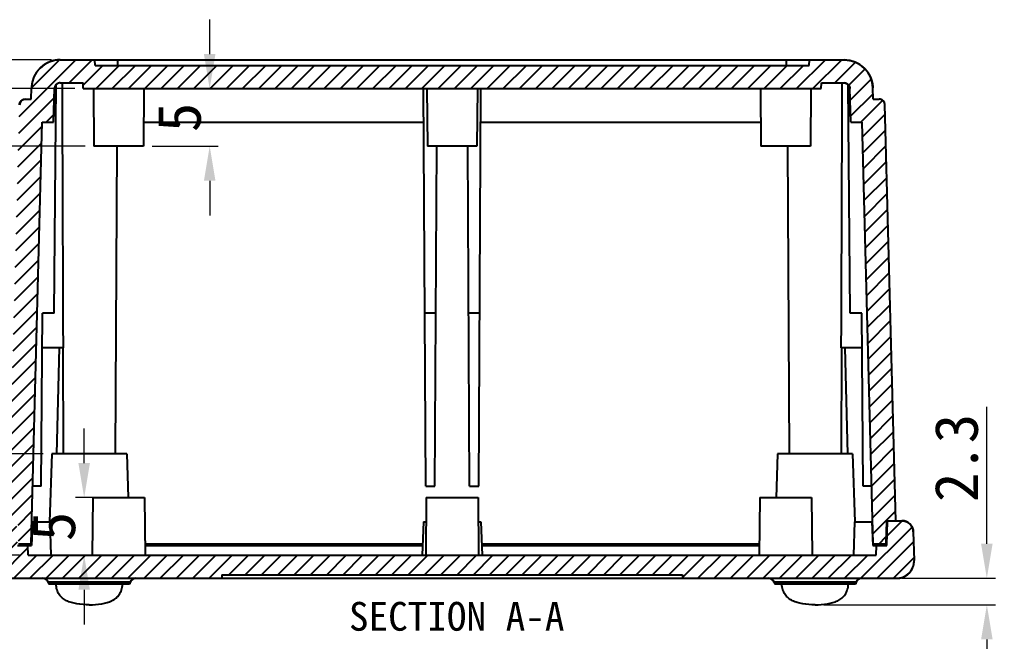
# Model space of a CAD drawing. Header units: millimetres. Extents: x 1760 to 2124, y -231 to 22.
# Drawn here: x 1821 to 1905.7, y -126.8 to -72.8 of the extents above; entities that cross this region are included whole.
import ezdxf
from ezdxf.enums import TextEntityAlignment as Align

# ---------------------------------------------------------------- set-up
doc = ezdxf.new("R2010")
doc.units = ezdxf.units.MM
doc.layers.add('02___PRT_ALL_AXES', color=7, linetype='Continuous')
doc.layers.add('dim', color=3, linetype='Continuous', lineweight=9)
doc.layers.add('hatch', color=56, linetype='Continuous', lineweight=9)
doc.styles.add('宋体', font='SimSun.ttf')
doc.styles.add('样式 1', font='SIMKAI.TTF')
doc.dimstyles.new('YanXiu', dxfattribs={"dimscale": 1.5, "dimtxt": 2.5, "dimasz": 2.2, "dimexe": 0.65, "dimexo": 0.65, "dimgap": 0.5, "dimtad": 1, "dimdsep": 46, "dimtxsty": '宋体', "dimcen": 0, "dimclrd": 3, "dimclre": 3, "dimclrt": 3, "dimazin": 2, "dimtfac": 1, "dimtofl": 0, "dimtmove": 0, "dimatfit": 3, "dimfxl": 1, "dimlwd": 5, "dimlwe": 5, "dimarcsym": 0})
pattern_1 = [(45, (1742.5222, -268.562), (-0.7071068, 0.7071068), [])]

# ---------------------------------------------------------------- blocks, each defined once
blk = doc.blocks.new('*D14')
at = {"layer": 'Defpoints', "color": 0}
for p in [(1826.496, -78.835), (1810.656, -119.335), (1821.713, -119.335)]:
    blk.add_point(p, dxfattribs=at)
at = {"layer": 'dim', "color": 3, "lineweight": 5}
for p, q in [((1825.747, -78.835), (1809.907, -78.835)), ((1810.656, -81.835), (1810.656, -116.335)), ((1820.964, -119.335), (1809.907, -119.335))]:
    blk.add_line(p, q, dxfattribs=at)
at = {"layer": 'dim', "color": 3}
for points in [[(1810.156, -81.835), (1811.156, -81.835), (1810.656, -78.835)], [(1810.156, -116.335), (1811.156, -116.335), (1810.656, -119.335)]]:
    blk.add_solid(points, dxfattribs=at)
at = {"layer": 'dim', "color": 3, "insert": (1808.032, -96.983), "char_height": 3.75, "attachment_point": 5, "rotation": 90, "style": '宋体'}
blk.add_mtext('40.5', dxfattribs=at)
blk = doc.blocks.new('*D35')
at = {"layer": 'Defpoints', "color": 0}
for p in [(1827.413, -83.835), (1816.479, -110.535), (1823.763, -110.535)]:
    blk.add_point(p, dxfattribs=at)
at = {"layer": 'dim', "color": 3, "lineweight": 5}
for p, q in [((1826.663, -83.835), (1815.729, -83.835)), ((1816.479, -86.835), (1816.479, -107.535)), ((1823.013, -110.535), (1815.729, -110.535))]:
    blk.add_line(p, q, dxfattribs=at)
at = {"layer": 'dim', "color": 3}
for points in [[(1815.979, -86.835), (1816.979, -86.835), (1816.479, -83.835)], [(1815.979, -107.535), (1816.979, -107.535), (1816.479, -110.535)]]:
    blk.add_solid(points, dxfattribs=at)
at = {"layer": 'dim', "color": 3, "insert": (1813.854, -97.185), "char_height": 3.75, "attachment_point": 5, "rotation": 90, "style": '宋体'}
blk.add_mtext('26.7', dxfattribs=at)
blk = doc.blocks.new('*D36')
at = {"layer": 'Defpoints', "color": 0}
for p in [(1831.813, -114.335), (1821.713, -119.335), (1826.57, -119.335)]:
    blk.add_point(p, dxfattribs=at)
at = {"layer": 'dim', "color": 3, "lineweight": 5}
for p, q in [((1826.57, -111.335), (1826.57, -108.335)), ((1831.063, -114.335), (1825.82, -114.335)), ((1822.463, -119.335), (1827.319, -119.335)), ((1826.57, -122.335), (1826.57, -125.335))]:
    blk.add_line(p, q, dxfattribs=at)
at = {"layer": 'dim', "color": 3}
for points in [[(1826.07, -111.335), (1827.07, -111.335), (1826.57, -114.335)], [(1826.07, -122.335), (1827.07, -122.335), (1826.57, -119.335)]]:
    blk.add_solid(points, dxfattribs=at)
at = {"layer": 'dim', "color": 3, "insert": (1823.945, -116.835), "char_height": 3.75, "attachment_point": 5, "rotation": 90, "style": '宋体'}
blk.add_mtext('5', dxfattribs=at)
blk = doc.blocks.new('*D37')
at = {"layer": 'Defpoints', "color": 0}
for p in [(1831.713, -78.835), (1837.465, -78.835), (1831.713, -83.835)]:
    blk.add_point(p, dxfattribs=at)
at = {"layer": 'dim', "color": 3, "lineweight": 5}
for p, q in [((1837.465, -75.835), (1837.465, -72.835)), ((1832.463, -78.835), (1838.215, -78.835)), ((1832.463, -83.835), (1838.215, -83.835)), ((1837.465, -86.835), (1837.465, -89.835))]:
    blk.add_line(p, q, dxfattribs=at)
at = {"layer": 'dim', "color": 3}
for points in [[(1836.965, -75.835), (1837.965, -75.835), (1837.465, -78.835)], [(1836.965, -86.835), (1837.965, -86.835), (1837.465, -83.835)]]:
    blk.add_solid(points, dxfattribs=at)
at = {"layer": 'dim', "color": 3, "insert": (1834.841, -81.335), "char_height": 3.75, "attachment_point": 5, "rotation": 90, "style": '宋体'}
blk.add_mtext('5', dxfattribs=at)
blk = doc.blocks.new('*D40')
at = {"layer": 'Defpoints', "color": 0}
for p in [(1803.858, -76.335), (1824.496, -76.335), (1820.452, -121.335)]:
    blk.add_point(p, dxfattribs=at)
at = {"layer": 'dim', "color": 3, "lineweight": 5}
for p, q in [((1823.747, -76.335), (1803.108, -76.335)), ((1803.858, -118.335), (1803.858, -79.335)), ((1819.703, -121.335), (1803.108, -121.335))]:
    blk.add_line(p, q, dxfattribs=at)
at = {"layer": 'dim', "color": 3}
for points in [[(1803.358, -79.335), (1804.358, -79.335), (1803.858, -76.335)], [(1803.358, -118.335), (1804.358, -118.335), (1803.858, -121.335)]]:
    blk.add_solid(points, dxfattribs=at)
at = {"layer": 'dim', "color": 3, "insert": (1801.233, -98.835), "char_height": 3.75, "attachment_point": 5, "rotation": 90, "style": '宋体'}
blk.add_mtext('45', dxfattribs=at)
blk = doc.blocks.new('*D41')
at = {"layer": 'Defpoints', "color": 0}
for p in [(1896.82, -121.335), (1904.922, -121.335), (1890.013, -123.635)]:
    blk.add_point(p, dxfattribs=at)
at = {"layer": 'dim', "color": 3, "lineweight": 5}
for p, q in [((1904.922, -118.335), (1904.922, -106.44)), ((1897.57, -121.335), (1905.672, -121.335)), ((1890.763, -123.635), (1905.672, -123.635)), ((1904.922, -126.635), (1904.922, -129.635))]:
    blk.add_line(p, q, dxfattribs=at)
at = {"layer": 'dim', "color": 3}
for points in [[(1904.422, -118.335), (1905.422, -118.335), (1904.922, -121.335)], [(1904.422, -126.635), (1905.422, -126.635), (1904.922, -123.635)]]:
    blk.add_solid(points, dxfattribs=at)
at = {"layer": 'dim', "color": 3, "insert": (1902.298, -110.888), "char_height": 3.75, "attachment_point": 5, "rotation": 90, "style": '宋体'}
blk.add_mtext('2.3', dxfattribs=at)

msp = doc.modelspace()

# ---------------------------------------------------------------- hatches: boundary and pattern name
at = {"linetype": 'Continuous'}
h = msp.add_hatch(dxfattribs=at)
h.set_pattern_fill('DEFAULT__1', color=2, angle=45, style=0, pattern_type=0)
h.set_pattern_definition(pattern_1)
edge = h.paths.add_edge_path()
edge.add_line((1820.013, -116.335), (1820.814, -116.335))
edge.add_line((1820.013, -116.335), (1820.958, -80.231))
edge.add_spline(control_points=[(1820.958, -80.231), (1820.966, -79.944), (1821.171, -79.744), (1821.458, -79.744)], knot_values=[0, 0, 0, 0, 1, 1, 1, 1], weights=[1, 0.810868, 0.810868, 1], degree=3, periodic=0)
edge.add_line((1821.458, -79.744), (1821.971, -79.744))
edge.add_line((1821.971, -79.744), (1821.997, -78.77))
edge.add_spline(control_points=[(1824.496, -76.335), (1823.062, -76.335), (1822.035, -77.336), (1821.997, -78.77)], knot_values=[0, 0, 0, 0, 1, 1, 1, 1], weights=[1, 0.810868, 0.810868, 1], degree=3, periodic=0)
edge.add_line((1824.496, -76.335), (1827.496, -76.335))
edge.add_line((1827.522, -76.835), (1827.496, -76.335))
edge.add_line((1827.522, -76.835), (1889.504, -76.835))
edge.add_line((1889.504, -76.835), (1889.53, -76.335))
edge.add_line((1889.53, -76.335), (1892.53, -76.335))
edge.add_spline(control_points=[(1892.53, -76.335), (1893.964, -76.335), (1894.991, -77.336), (1895.029, -78.77)], knot_values=[0, 0, 0, 0, 1, 1, 1, 1], weights=[1, 0.810868, 0.810868, 1], degree=3, periodic=0)
edge.add_line((1895.054, -79.744), (1895.029, -78.77))
edge.add_line((1895.054, -79.744), (1895.568, -79.744))
edge.add_spline(control_points=[(1896.068, -80.231), (1896.06, -79.944), (1895.855, -79.744), (1895.568, -79.744)], knot_values=[0, 0, 0, 0, 1, 1, 1, 1], weights=[1, 0.810868, 0.810868, 1], degree=3, periodic=0)
edge.add_line((1897.013, -116.335), (1896.068, -80.231))
edge.add_line((1896.212, -116.335), (1897.013, -116.335))
edge.add_line((1896.212, -116.335), (1896.142, -118.335))
edge.add_line((1895.065, -118.335), (1896.142, -118.335))
edge.add_line((1895.065, -118.335), (1894.106, -81.744))
edge.add_line((1893.106, -81.744), (1894.106, -81.744))
edge.add_line((1893.106, -81.744), (1893.03, -78.822))
edge.add_spline(control_points=[(1892.53, -78.335), (1892.817, -78.335), (1893.022, -78.535), (1893.03, -78.822)], knot_values=[0, 0, 0, 0, 1, 1, 1, 1], weights=[1, 0.810868, 0.810868, 1], degree=3, periodic=0)
edge.add_line((1890.556, -78.335), (1892.53, -78.335))
edge.add_line((1890.53, -78.835), (1890.556, -78.335))
edge.add_line((1826.496, -78.835), (1890.53, -78.835))
edge.add_line((1826.496, -78.835), (1826.47, -78.335))
edge.add_line((1824.496, -78.335), (1826.47, -78.335))
edge.add_spline(control_points=[(1824.496, -78.335), (1824.209, -78.335), (1824.004, -78.535), (1823.996, -78.822)], knot_values=[0, 0, 0, 0, 1, 1, 1, 1], weights=[1, 0.810868, 0.810868, 1], degree=3, periodic=0)
edge.add_line((1823.92, -81.744), (1823.996, -78.822))
edge.add_line((1822.919, -81.744), (1823.92, -81.744))
edge.add_line((1821.961, -118.335), (1822.919, -81.744))
edge.add_line((1820.883, -118.335), (1821.961, -118.335))
edge.add_line((1820.814, -116.335), (1820.883, -118.335))
h = msp.add_hatch(dxfattribs=at)
h.set_pattern_fill('DEFAULT__2', color=2, angle=45, style=0, pattern_type=0)
h.set_pattern_definition(pattern_1)
edge = h.paths.add_edge_path()
edge.add_line((1819.487, -116.335), (1820.713, -116.335))
edge.add_line((1820.789, -118.485), (1820.713, -116.335))
edge.add_line((1820.789, -118.485), (1821.669, -118.485))
edge.add_line((1821.713, -119.335), (1821.669, -118.485))
edge.add_line((1821.713, -119.335), (1895.312, -119.335))
edge.add_line((1895.312, -119.335), (1895.357, -118.485))
edge.add_line((1895.357, -118.485), (1896.237, -118.485))
edge.add_line((1896.237, -118.485), (1896.312, -116.335))
edge.add_line((1896.312, -116.335), (1897.539, -116.335))
edge.add_spline(control_points=[(1897.539, -116.335), (1898.113, -116.335), (1898.523, -116.736), (1898.538, -117.309)], knot_values=[0, 0, 0, 0, 1, 1, 1, 1], weights=[1, 0.810868, 0.810868, 1], degree=3, periodic=0)
edge.add_line((1898.538, -117.309), (1898.604, -119.796))
edge.add_spline(control_points=[(1897.104, -121.335), (1898.001, -121.335), (1898.627, -120.693), (1898.604, -119.796)], knot_values=[0, 0, 0, 0, 1, 1, 1, 1], weights=[1, 0.798527, 0.798527, 1], degree=3, periodic=0)
edge.add_line((1878.513, -121.335), (1897.104, -121.335))
edge.add_line((1878.497, -121.035), (1878.513, -121.335))
edge.add_line((1838.529, -121.035), (1878.497, -121.035))
edge.add_line((1838.529, -121.035), (1838.513, -121.335))
edge.add_line((1819.922, -121.335), (1838.513, -121.335))
edge.add_spline(control_points=[(1819.922, -121.335), (1819.025, -121.335), (1818.399, -120.693), (1818.422, -119.796)], knot_values=[0, 0, 0, 0, 1, 1, 1, 1], weights=[1, 0.798527, 0.798527, 1], degree=3, periodic=0)
edge.add_line((1818.487, -117.309), (1818.422, -119.796))
edge.add_spline(control_points=[(1819.487, -116.335), (1818.913, -116.335), (1818.502, -116.736), (1818.487, -117.309)], knot_values=[0, 0, 0, 0, 1, 1, 1, 1], weights=[1, 0.810868, 0.810868, 1], degree=3, periodic=0)

# ---------------------------------------------------------------- linework, layer by layer
at = {"color": 7, "linetype": 'Continuous'}
for p, q in [((1824.496, -76.335), (1892.53, -76.335)), ((1824.496, -76.335), (1827.496, -76.335)), ((1827.522, -76.835), (1827.496, -76.335)), ((1827.522, -76.835), (1827.496, -76.335)), ((1827.522, -76.835), (1889.504, -76.835)), ((1827.522, -76.835), (1889.504, -76.835)), ((1829.496, -76.835), (1829.496, -76.335)), ((1887.53, -76.835), (1887.53, -76.335)), ((1889.504, -76.835), (1889.53, -76.335)), ((1889.504, -76.835), (1889.53, -76.335)), ((1889.53, -76.335), (1892.53, -76.335)), ((1821.971, -79.744), (1821.997, -78.77)), ((1821.971, -79.744), (1821.997, -78.77)), ((1823.961, -98.335), (1824.134, -78.49)), ((1824.496, -78.335), (1826.47, -78.335)), ((1824.496, -78.335), (1826.47, -78.335)), ((1826.496, -78.835), (1826.47, -78.335)), ((1826.496, -78.835), (1826.47, -78.335)), ((1890.53, -78.835), (1890.556, -78.335)), ((1890.53, -78.835), (1890.556, -78.335)), ((1890.556, -78.335), (1892.53, -78.335)), ((1890.556, -78.335), (1892.53, -78.335)), ((1893.065, -98.335), (1892.891, -78.49)), ((1895.054, -79.744), (1895.029, -78.77)), ((1895.054, -79.744), (1895.029, -78.77)), ((1823.92, -81.744), (1823.996, -78.822)), ((1823.92, -81.744), (1823.996, -78.822)), ((1826.496, -78.835), (1890.53, -78.835)), ((1826.496, -78.835), (1890.53, -78.835)), ((1827.369, -78.835), (1827.413, -83.835)), ((1831.757, -78.835), (1831.713, -83.835)), ((1856.213, -113.335), (1856.032, -78.835)), ((1856.319, -78.835), (1856.363, -83.835)), ((1860.707, -78.835), (1860.663, -83.835)), ((1860.813, -113.335), (1860.994, -78.835)), ((1885.269, -78.835), (1885.313, -83.835)), ((1889.657, -78.835), (1889.613, -83.835)), ((1893.106, -81.744), (1893.03, -78.822)), ((1893.106, -81.744), (1893.03, -78.822)), ((1821.458, -79.744), (1821.971, -79.744)), ((1821.458, -79.744), (1821.971, -79.744)), ((1895.054, -79.744), (1895.568, -79.744)), ((1895.054, -79.744), (1895.568, -79.744)), ((1897.013, -116.335), (1896.068, -80.231)), ((1897.013, -116.335), (1896.068, -80.231)), ((1821.961, -118.335), (1822.919, -81.744)), ((1821.961, -118.335), (1822.919, -81.744)), ((1822.919, -81.744), (1823.92, -81.744)), ((1822.919, -81.744), (1823.92, -81.744)), ((1831.731, -81.744), (1856.048, -81.744)), ((1860.978, -81.744), (1885.295, -81.744)), ((1893.106, -81.744), (1894.106, -81.744)), ((1893.106, -81.744), (1894.106, -81.744)), ((1895.065, -118.335), (1894.106, -81.744)), ((1895.065, -118.335), (1894.106, -81.744)), ((1831.713, -83.835), (1827.413, -83.835)), ((1829.407, -83.835), (1829.267, -110.535)), ((1860.663, -83.835), (1856.363, -83.835)), ((1857.013, -113.335), (1857.167, -83.835)), ((1860.013, -113.335), (1859.859, -83.835)), ((1889.613, -83.835), (1885.313, -83.835)), ((1887.619, -83.835), (1887.759, -110.535)), ((1822.83, -113.335), (1822.961, -98.335)), ((1823.961, -98.335), (1822.961, -98.335)), ((1857.092, -98.335), (1856.134, -98.335)), ((1860.892, -98.335), (1859.934, -98.335)), ((1894.065, -98.335), (1893.065, -98.335)), ((1894.196, -113.335), (1894.065, -98.335)), ((1824.737, -101.335), (1822.935, -101.335)), ((1824.406, -101.335), (1824.165, -110.535)), ((1824.711, -101.335), (1824.759, -110.535)), ((1892.315, -101.335), (1892.267, -110.535)), ((1894.091, -101.335), (1892.289, -101.335)), ((1892.861, -110.535), (1892.62, -101.335)), ((1823.763, -110.535), (1823.557, -116.434)), ((1830.263, -110.535), (1823.763, -110.535)), ((1830.263, -110.535), (1830.396, -114.335)), ((1886.763, -110.535), (1886.63, -114.339)), ((1893.263, -110.535), (1886.763, -110.535)), ((1893.263, -110.535), (1893.469, -116.434)), ((1822.83, -113.335), (1822.092, -113.335)), ((1856.213, -113.335), (1857.013, -113.335)), ((1860.013, -113.335), (1860.813, -113.335)), ((1894.934, -113.335), (1894.196, -113.335)), ((1827.313, -114.335), (1827.269, -119.335)), ((1827.313, -114.335), (1831.813, -114.335)), ((1831.813, -114.335), (1831.857, -119.335)), ((1856.263, -114.335), (1856.219, -119.335)), ((1856.263, -114.335), (1860.763, -114.335)), ((1860.763, -114.335), (1860.807, -119.335)), ((1885.213, -114.335), (1885.169, -119.335)), ((1885.213, -114.335), (1889.713, -114.335)), ((1889.713, -114.335), (1889.757, -119.335)), ((1822.081, -116.435), (1822.01, -118.485)), ((1822.081, -116.435), (1823.581, -116.435)), ((1823.581, -116.435), (1823.683, -119.335)), ((1856.013, -116.435), (1855.912, -119.335)), ((1856.013, -116.435), (1856.245, -116.435)), ((1860.781, -116.435), (1861.013, -116.435)), ((1861.013, -116.435), (1861.114, -119.335)), ((1893.445, -116.435), (1893.343, -119.335)), ((1893.445, -116.435), (1894.945, -116.435)), ((1894.945, -116.435), (1895.016, -118.485)), ((1896.212, -116.335), (1896.142, -118.335)), ((1896.212, -116.335), (1896.142, -118.335)), ((1896.212, -116.335), (1897.539, -116.335)), ((1896.212, -116.335), (1897.013, -116.335)), ((1896.237, -118.485), (1896.312, -116.335)), ((1896.237, -118.485), (1896.312, -116.335)), ((1896.312, -116.335), (1897.539, -116.335)), ((1898.538, -117.309), (1898.604, -119.796)), ((1898.538, -117.309), (1898.604, -119.796)), ((1820.789, -118.485), (1822.01, -118.485)), ((1820.789, -118.485), (1821.669, -118.485)), ((1820.883, -118.335), (1822.015, -118.335)), ((1820.883, -118.335), (1821.961, -118.335)), ((1821.713, -119.335), (1821.669, -118.485)), ((1821.713, -119.335), (1821.669, -118.485)), ((1831.848, -118.335), (1855.947, -118.335)), ((1831.849, -118.485), (1855.941, -118.485)), ((1861.079, -118.335), (1885.178, -118.335)), ((1861.085, -118.485), (1885.177, -118.485)), ((1895.011, -118.335), (1896.142, -118.335)), ((1895.016, -118.485), (1896.237, -118.485)), ((1895.065, -118.335), (1896.142, -118.335)), ((1895.312, -119.335), (1895.357, -118.485)), ((1895.312, -119.335), (1895.357, -118.485)), ((1895.357, -118.485), (1896.237, -118.485)), ((1821.713, -119.335), (1895.312, -119.335)), ((1821.713, -119.335), (1895.312, -119.335)), ((1838.529, -121.035), (1838.513, -121.335)), ((1838.529, -121.035), (1838.513, -121.335)), ((1838.529, -121.035), (1878.497, -121.035)), ((1838.529, -121.035), (1878.497, -121.035)), ((1878.497, -121.035), (1878.513, -121.335)), ((1878.497, -121.035), (1878.513, -121.335)), ((1819.922, -121.335), (1897.104, -121.335)), ((1819.922, -121.335), (1838.513, -121.335)), ((1830.575, -121.664), (1823.451, -121.664)), ((1823.451, -121.664), (1823.513, -121.835)), ((1830.513, -121.835), (1823.513, -121.835)), ((1830.575, -121.664), (1830.513, -121.835)), ((1878.513, -121.335), (1897.104, -121.335)), ((1886.451, -121.664), (1886.513, -121.835)), ((1893.575, -121.664), (1886.451, -121.664)), ((1893.513, -121.835), (1886.513, -121.835)), ((1893.575, -121.664), (1893.513, -121.835))]:
    msp.add_line(p, q, dxfattribs=at)
for centre, radius, start, end in [((1824.496, -78.835), 2.5, 90, 178.5), ((1892.53, -78.835), 2.5, 1.5, 90), ((1824.496, -78.835), 0.5, 90, 178.5), ((1892.53, -78.835), 0.5, 1.5, 90), ((1821.458, -80.244), 0.5, 90, 178.5), ((1895.568, -80.244), 0.5, 1.5, 90), ((1897.539, -117.335), 1, 1.5, 90), ((1897.104, -119.835), 1.5, 270, 1.5), ((1822.981, -121.835), 0.5, 20, 90), ((1831.045, -121.835), 0.5, 90, 160), ((1885.981, -121.835), 0.5, 20, 90), ((1894.045, -121.835), 0.5, 90, 160)]:
    msp.add_arc(centre, radius, start, end, dxfattribs=at)
for centre, start_param, end_param in [((1827.013, 83.327), -4.266193, -4.196932), ((1890.013, 83.327), -2.086253, -2.016992)]:
    msp.add_ellipse(centre, major_axis=(0, 374.62), ratio=0.006982, start_param=start_param, end_param=end_param, dxfattribs=at)
for points, start_tangent, end_tangent in [([(1824.496, -76.335), (1824.469, -76.335), (1824.441, -76.336), (1824.414, -76.337), (1824.386, -76.338), (1824.358, -76.339), (1824.331, -76.341), (1824.303, -76.343), (1824.275, -76.345), (1824.246, -76.348), (1824.218, -76.351), (1824.19, -76.354), (1824.162, -76.358), (1824.133, -76.362), (1824.105, -76.366), (1824.076, -76.371), (1824.048, -76.376), (1824.019, -76.381), (1823.99, -76.387), (1823.962, -76.393), (1823.933, -76.399), (1823.904, -76.406), (1823.876, -76.413), (1823.847, -76.421), (1823.818, -76.429), (1823.789, -76.437), (1823.761, -76.446), (1823.732, -76.455), (1823.703, -76.464), (1823.675, -76.474), (1823.646, -76.484), (1823.618, -76.495), (1823.589, -76.506), (1823.561, -76.517), (1823.533, -76.528), (1823.504, -76.54), (1823.476, -76.553), (1823.448, -76.566), (1823.42, -76.579), (1823.392, -76.592), (1823.365, -76.606), (1823.337, -76.62), (1823.309, -76.635), (1823.282, -76.65), (1823.255, -76.665), (1823.228, -76.681), (1823.201, -76.697), (1823.174, -76.713), (1823.148, -76.73), (1823.121, -76.747), (1823.095, -76.765), (1823.069, -76.783), (1823.043, -76.801), (1823.018, -76.819), (1822.992, -76.838), (1822.967, -76.857), (1822.942, -76.877), (1822.917, -76.897), (1822.893, -76.917), (1822.869, -76.937), (1822.845, -76.958), (1822.821, -76.979), (1822.798, -77.001), (1822.775, -77.022), (1822.752, -77.044), (1822.729, -77.067), (1822.707, -77.089), (1822.685, -77.112), (1822.663, -77.135), (1822.642, -77.159), (1822.62, -77.182), (1822.6, -77.206), (1822.579, -77.231), (1822.559, -77.255), (1822.539, -77.28), (1822.52, -77.305), (1822.5, -77.33), (1822.482, -77.355), (1822.463, -77.38), (1822.445, -77.406), (1822.427, -77.432), (1822.41, -77.458), (1822.392, -77.485), (1822.376, -77.511), (1822.359, -77.538), (1822.343, -77.564), (1822.328, -77.591), (1822.312, -77.618), (1822.297, -77.646), (1822.283, -77.673), (1822.268, -77.701), (1822.255, -77.728), (1822.241, -77.756), (1822.228, -77.784), (1822.215, -77.812), (1822.203, -77.84), (1822.191, -77.868), (1822.179, -77.896), (1822.168, -77.924), (1822.157, -77.952), (1822.147, -77.981), (1822.137, -78.009), (1822.127, -78.038), (1822.117, -78.066), (1822.108, -78.094), (1822.1, -78.123), (1822.091, -78.152), (1822.084, -78.18), (1822.076, -78.209), (1822.069, -78.237), (1822.062, -78.266), (1822.055, -78.294), (1822.049, -78.323), (1822.043, -78.351), (1822.038, -78.379), (1822.033, -78.408), (1822.028, -78.436), (1822.024, -78.464), (1822.02, -78.492), (1822.016, -78.521), (1822.013, -78.549), (1822.01, -78.577), (1822.007, -78.604), (1822.004, -78.632), (1822.002, -78.66), (1822.001, -78.688), (1821.999, -78.715), (1821.998, -78.742), (1821.997, -78.77)], (-1, 0), (-0.026177, -0.999657)), ([(1892.53, -76.335), (1892.557, -76.335), (1892.585, -76.336), (1892.612, -76.337), (1892.64, -76.338), (1892.668, -76.339), (1892.695, -76.341), (1892.723, -76.343), (1892.751, -76.345), (1892.779, -76.348), (1892.808, -76.351), (1892.836, -76.354), (1892.864, -76.358), (1892.893, -76.362), (1892.921, -76.366), (1892.95, -76.371), (1892.978, -76.376), (1893.007, -76.381), (1893.036, -76.387), (1893.064, -76.393), (1893.093, -76.399), (1893.122, -76.406), (1893.15, -76.413), (1893.179, -76.421), (1893.208, -76.429), (1893.236, -76.437), (1893.265, -76.446), (1893.294, -76.455), (1893.323, -76.464), (1893.351, -76.474), (1893.38, -76.484), (1893.408, -76.495), (1893.437, -76.506), (1893.465, -76.517), (1893.493, -76.528), (1893.522, -76.54), (1893.55, -76.553), (1893.578, -76.566), (1893.606, -76.579), (1893.634, -76.592), (1893.661, -76.606), (1893.689, -76.62), (1893.716, -76.635), (1893.744, -76.65), (1893.771, -76.665), (1893.798, -76.681), (1893.825, -76.697), (1893.852, -76.713), (1893.878, -76.73), (1893.905, -76.747), (1893.931, -76.765), (1893.957, -76.783), (1893.983, -76.801), (1894.008, -76.819), (1894.034, -76.838), (1894.059, -76.857), (1894.084, -76.877), (1894.108, -76.897), (1894.133, -76.917), (1894.157, -76.937), (1894.181, -76.958), (1894.205, -76.979), (1894.228, -77.001), (1894.251, -77.022), (1894.274, -77.044), (1894.297, -77.067), (1894.319, -77.089), (1894.341, -77.112), (1894.363, -77.135), (1894.384, -77.159), (1894.406, -77.182), (1894.426, -77.206), (1894.447, -77.231), (1894.467, -77.255), (1894.487, -77.28), (1894.506, -77.305), (1894.526, -77.33), (1894.544, -77.355), (1894.563, -77.38), (1894.581, -77.406), (1894.599, -77.432), (1894.616, -77.458), (1894.633, -77.485), (1894.65, -77.511), (1894.667, -77.538), (1894.683, -77.564), (1894.698, -77.591), (1894.714, -77.618), (1894.729, -77.646), (1894.743, -77.673), (1894.757, -77.701), (1894.771, -77.728), (1894.785, -77.756), (1894.798, -77.784), (1894.811, -77.812), (1894.823, -77.84), (1894.835, -77.868), (1894.847, -77.896), (1894.858, -77.924), (1894.869, -77.952), (1894.879, -77.981), (1894.889, -78.009), (1894.899, -78.038), (1894.909, -78.066), (1894.918, -78.094), (1894.926, -78.123), (1894.934, -78.152), (1894.942, -78.18), (1894.95, -78.209), (1894.957, -78.237), (1894.964, -78.266), (1894.971, -78.294), (1894.977, -78.323), (1894.982, -78.351), (1894.988, -78.379), (1894.993, -78.408), (1894.998, -78.436), (1895.002, -78.464), (1895.006, -78.492), (1895.01, -78.521), (1895.013, -78.549), (1895.016, -78.577), (1895.019, -78.604), (1895.022, -78.632), (1895.024, -78.66), (1895.025, -78.688), (1895.027, -78.715), (1895.028, -78.742), (1895.029, -78.77)], (1, 0), (0.026177, -0.999657)), ([(1824.496, -78.335), (1824.491, -78.335), (1824.485, -78.335), (1824.48, -78.336), (1824.474, -78.336), (1824.469, -78.336), (1824.463, -78.336), (1824.457, -78.337), (1824.452, -78.337), (1824.446, -78.338), (1824.441, -78.338), (1824.435, -78.339), (1824.429, -78.34), (1824.424, -78.341), (1824.418, -78.341), (1824.412, -78.342), (1824.406, -78.343), (1824.401, -78.344), (1824.395, -78.346), (1824.389, -78.347), (1824.384, -78.348), (1824.378, -78.349), (1824.372, -78.351), (1824.366, -78.352), (1824.361, -78.354), (1824.355, -78.356), (1824.349, -78.357), (1824.343, -78.359), (1824.338, -78.361), (1824.332, -78.363), (1824.326, -78.365), (1824.32, -78.367), (1824.315, -78.369), (1824.309, -78.372), (1824.303, -78.374), (1824.298, -78.376), (1824.292, -78.379), (1824.287, -78.381), (1824.281, -78.384), (1824.275, -78.387), (1824.27, -78.389), (1824.264, -78.392), (1824.259, -78.395), (1824.253, -78.398), (1824.248, -78.401), (1824.242, -78.404), (1824.237, -78.408), (1824.232, -78.411), (1824.226, -78.414), (1824.221, -78.418), (1824.216, -78.421), (1824.211, -78.425), (1824.206, -78.428), (1824.2, -78.432), (1824.195, -78.436), (1824.19, -78.44), (1824.185, -78.444), (1824.18, -78.448), (1824.176, -78.452), (1824.171, -78.456), (1824.166, -78.46), (1824.161, -78.464), (1824.156, -78.468), (1824.152, -78.473), (1824.147, -78.477), (1824.143, -78.482), (1824.138, -78.486), (1824.134, -78.491), (1824.13, -78.495), (1824.125, -78.5), (1824.121, -78.505), (1824.117, -78.509), (1824.113, -78.514), (1824.109, -78.519), (1824.105, -78.524), (1824.101, -78.529), (1824.097, -78.534), (1824.093, -78.539), (1824.09, -78.544), (1824.086, -78.549), (1824.082, -78.555), (1824.079, -78.56), (1824.075, -78.565), (1824.072, -78.57), (1824.069, -78.576), (1824.066, -78.581), (1824.062, -78.586), (1824.059, -78.592), (1824.056, -78.597), (1824.053, -78.603), (1824.051, -78.608), (1824.048, -78.614), (1824.045, -78.619), (1824.043, -78.625), (1824.04, -78.631), (1824.038, -78.636), (1824.035, -78.642), (1824.033, -78.647), (1824.031, -78.653), (1824.028, -78.659), (1824.026, -78.664), (1824.024, -78.67), (1824.022, -78.676), (1824.02, -78.681), (1824.019, -78.687), (1824.017, -78.693), (1824.015, -78.698), (1824.014, -78.704), (1824.012, -78.71), (1824.011, -78.716), (1824.009, -78.721), (1824.008, -78.727), (1824.007, -78.733), (1824.006, -78.738), (1824.005, -78.744), (1824.004, -78.75), (1824.003, -78.755), (1824.002, -78.761), (1824.001, -78.767), (1824, -78.772), (1823.999, -78.778), (1823.999, -78.783), (1823.998, -78.789), (1823.998, -78.795), (1823.997, -78.8), (1823.997, -78.806), (1823.997, -78.811), (1823.996, -78.817), (1823.996, -78.822)], (-1, 0), (-0.026177, -0.999657)), ([(1892.53, -78.335), (1892.535, -78.335), (1892.541, -78.335), (1892.546, -78.336), (1892.552, -78.336), (1892.557, -78.336), (1892.563, -78.336), (1892.568, -78.337), (1892.574, -78.337), (1892.58, -78.338), (1892.585, -78.338), (1892.591, -78.339), (1892.597, -78.34), (1892.602, -78.341), (1892.608, -78.341), (1892.614, -78.342), (1892.619, -78.343), (1892.625, -78.344), (1892.631, -78.346), (1892.637, -78.347), (1892.642, -78.348), (1892.648, -78.349), (1892.654, -78.351), (1892.66, -78.352), (1892.665, -78.354), (1892.671, -78.356), (1892.677, -78.357), (1892.683, -78.359), (1892.688, -78.361), (1892.694, -78.363), (1892.7, -78.365), (1892.705, -78.367), (1892.711, -78.369), (1892.717, -78.372), (1892.723, -78.374), (1892.728, -78.376), (1892.734, -78.379), (1892.739, -78.381), (1892.745, -78.384), (1892.751, -78.387), (1892.756, -78.389), (1892.762, -78.392), (1892.767, -78.395), (1892.773, -78.398), (1892.778, -78.401), (1892.783, -78.404), (1892.789, -78.408), (1892.794, -78.411), (1892.799, -78.414), (1892.805, -78.418), (1892.81, -78.421), (1892.815, -78.425), (1892.82, -78.428), (1892.825, -78.432), (1892.831, -78.436), (1892.836, -78.44), (1892.841, -78.444), (1892.846, -78.448), (1892.85, -78.452), (1892.855, -78.456), (1892.86, -78.46), (1892.865, -78.464), (1892.869, -78.468), (1892.874, -78.473), (1892.879, -78.477), (1892.883, -78.482), (1892.888, -78.486), (1892.892, -78.491), (1892.896, -78.495), (1892.901, -78.5), (1892.905, -78.505), (1892.909, -78.509), (1892.913, -78.514), (1892.917, -78.519), (1892.921, -78.524), (1892.925, -78.529), (1892.929, -78.534), (1892.933, -78.539), (1892.936, -78.544), (1892.94, -78.549), (1892.944, -78.555), (1892.947, -78.56), (1892.951, -78.565), (1892.954, -78.57), (1892.957, -78.576), (1892.96, -78.581), (1892.964, -78.586), (1892.967, -78.592), (1892.97, -78.597), (1892.972, -78.603), (1892.975, -78.608), (1892.978, -78.614), (1892.981, -78.619), (1892.983, -78.625), (1892.986, -78.631), (1892.988, -78.636), (1892.991, -78.642), (1892.993, -78.647), (1892.995, -78.653), (1892.998, -78.659), (1893, -78.664), (1893.002, -78.67), (1893.004, -78.676), (1893.006, -78.681), (1893.007, -78.687), (1893.009, -78.693), (1893.011, -78.698), (1893.012, -78.704), (1893.014, -78.71), (1893.015, -78.716), (1893.017, -78.721), (1893.018, -78.727), (1893.019, -78.733), (1893.02, -78.738), (1893.021, -78.744), (1893.022, -78.75), (1893.023, -78.755), (1893.024, -78.761), (1893.025, -78.767), (1893.026, -78.772), (1893.026, -78.778), (1893.027, -78.783), (1893.028, -78.789), (1893.028, -78.795), (1893.029, -78.8), (1893.029, -78.806), (1893.029, -78.811), (1893.029, -78.817), (1893.03, -78.822)], (1, 0), (0.026177, -0.999657)), ([(1820.958, -80.231), (1820.959, -80.225), (1820.959, -80.22), (1820.959, -80.214), (1820.959, -80.209), (1820.96, -80.203), (1820.96, -80.197), (1820.961, -80.192), (1820.962, -80.186), (1820.962, -80.181), (1820.963, -80.175), (1820.964, -80.169), (1820.965, -80.164), (1820.966, -80.158), (1820.967, -80.152), (1820.968, -80.147), (1820.969, -80.141), (1820.97, -80.135), (1820.971, -80.13), (1820.973, -80.124), (1820.974, -80.118), (1820.976, -80.113), (1820.977, -80.107), (1820.979, -80.101), (1820.981, -80.095), (1820.982, -80.09), (1820.984, -80.084), (1820.986, -80.078), (1820.988, -80.073), (1820.99, -80.067), (1820.993, -80.061), (1820.995, -80.056), (1820.997, -80.05), (1821, -80.044), (1821.002, -80.039), (1821.005, -80.033), (1821.007, -80.028), (1821.01, -80.022), (1821.013, -80.017), (1821.016, -80.011), (1821.018, -80.006), (1821.021, -80), (1821.025, -79.995), (1821.028, -79.989), (1821.031, -79.984), (1821.034, -79.979), (1821.037, -79.973), (1821.041, -79.968), (1821.044, -79.963), (1821.048, -79.958), (1821.052, -79.953), (1821.055, -79.948), (1821.059, -79.942), (1821.063, -79.937), (1821.067, -79.932), (1821.071, -79.928), (1821.075, -79.923), (1821.079, -79.918), (1821.083, -79.913), (1821.087, -79.908), (1821.092, -79.904), (1821.096, -79.899), (1821.1, -79.894), (1821.105, -79.89), (1821.109, -79.885), (1821.114, -79.881), (1821.119, -79.877), (1821.123, -79.872), (1821.128, -79.868), (1821.133, -79.864), (1821.138, -79.86), (1821.143, -79.856), (1821.147, -79.852), (1821.152, -79.848), (1821.157, -79.844), (1821.163, -79.84), (1821.168, -79.837), (1821.173, -79.833), (1821.178, -79.83), (1821.183, -79.826), (1821.189, -79.823), (1821.194, -79.819), (1821.199, -79.816), (1821.205, -79.813), (1821.21, -79.81), (1821.215, -79.807), (1821.221, -79.804), (1821.226, -79.801), (1821.232, -79.798), (1821.237, -79.795), (1821.243, -79.792), (1821.249, -79.79), (1821.254, -79.787), (1821.26, -79.785), (1821.266, -79.782), (1821.271, -79.78), (1821.277, -79.778), (1821.283, -79.775), (1821.288, -79.773), (1821.294, -79.771), (1821.3, -79.769), (1821.305, -79.768), (1821.311, -79.766), (1821.317, -79.764), (1821.323, -79.762), (1821.328, -79.761), (1821.334, -79.759), (1821.34, -79.758), (1821.346, -79.756), (1821.351, -79.755), (1821.357, -79.754), (1821.363, -79.753), (1821.369, -79.752), (1821.374, -79.751), (1821.38, -79.75), (1821.386, -79.749), (1821.391, -79.748), (1821.397, -79.747), (1821.403, -79.747), (1821.408, -79.746), (1821.414, -79.746), (1821.42, -79.745), (1821.425, -79.745), (1821.431, -79.744), (1821.436, -79.744), (1821.442, -79.744), (1821.447, -79.744), (1821.453, -79.744), (1821.458, -79.744)], (0.026177, 0.999657), (1, 0)), ([(1896.068, -80.231), (1896.067, -80.225), (1896.067, -80.22), (1896.067, -80.214), (1896.066, -80.209), (1896.066, -80.203), (1896.066, -80.197), (1896.065, -80.192), (1896.064, -80.186), (1896.064, -80.181), (1896.063, -80.175), (1896.062, -80.169), (1896.061, -80.164), (1896.06, -80.158), (1896.059, -80.152), (1896.058, -80.147), (1896.057, -80.141), (1896.056, -80.135), (1896.055, -80.13), (1896.053, -80.124), (1896.052, -80.118), (1896.05, -80.113), (1896.049, -80.107), (1896.047, -80.101), (1896.045, -80.095), (1896.043, -80.09), (1896.042, -80.084), (1896.04, -80.078), (1896.038, -80.073), (1896.035, -80.067), (1896.033, -80.061), (1896.031, -80.056), (1896.029, -80.05), (1896.026, -80.044), (1896.024, -80.039), (1896.021, -80.033), (1896.019, -80.028), (1896.016, -80.022), (1896.013, -80.017), (1896.01, -80.011), (1896.007, -80.006), (1896.004, -80), (1896.001, -79.995), (1895.998, -79.989), (1895.995, -79.984), (1895.992, -79.979), (1895.988, -79.973), (1895.985, -79.968), (1895.982, -79.963), (1895.978, -79.958), (1895.974, -79.953), (1895.971, -79.948), (1895.967, -79.942), (1895.963, -79.937), (1895.959, -79.932), (1895.955, -79.928), (1895.951, -79.923), (1895.947, -79.918), (1895.943, -79.913), (1895.939, -79.908), (1895.934, -79.904), (1895.93, -79.899), (1895.926, -79.894), (1895.921, -79.89), (1895.917, -79.885), (1895.912, -79.881), (1895.907, -79.877), (1895.903, -79.872), (1895.898, -79.868), (1895.893, -79.864), (1895.888, -79.86), (1895.883, -79.856), (1895.878, -79.852), (1895.874, -79.848), (1895.868, -79.844), (1895.863, -79.84), (1895.858, -79.837), (1895.853, -79.833), (1895.848, -79.83), (1895.843, -79.826), (1895.837, -79.823), (1895.832, -79.819), (1895.827, -79.816), (1895.821, -79.813), (1895.816, -79.81), (1895.811, -79.807), (1895.805, -79.804), (1895.8, -79.801), (1895.794, -79.798), (1895.788, -79.795), (1895.783, -79.792), (1895.777, -79.79), (1895.772, -79.787), (1895.766, -79.785), (1895.76, -79.782), (1895.755, -79.78), (1895.749, -79.778), (1895.743, -79.775), (1895.738, -79.773), (1895.732, -79.771), (1895.726, -79.769), (1895.721, -79.768), (1895.715, -79.766), (1895.709, -79.764), (1895.703, -79.762), (1895.698, -79.761), (1895.692, -79.759), (1895.686, -79.758), (1895.68, -79.756), (1895.675, -79.755), (1895.669, -79.754), (1895.663, -79.753), (1895.657, -79.752), (1895.652, -79.751), (1895.646, -79.75), (1895.64, -79.749), (1895.635, -79.748), (1895.629, -79.747), (1895.623, -79.747), (1895.618, -79.746), (1895.612, -79.746), (1895.606, -79.745), (1895.601, -79.745), (1895.595, -79.744), (1895.59, -79.744), (1895.584, -79.744), (1895.579, -79.744), (1895.573, -79.744), (1895.568, -79.744)], (-0.026177, 0.999657), (-1, 0)), ([(1897.539, -116.335), (1897.55, -116.335), (1897.561, -116.335), (1897.572, -116.336), (1897.583, -116.336), (1897.594, -116.337), (1897.605, -116.337), (1897.616, -116.338), (1897.627, -116.339), (1897.639, -116.34), (1897.65, -116.341), (1897.661, -116.343), (1897.673, -116.344), (1897.684, -116.346), (1897.695, -116.348), (1897.707, -116.349), (1897.718, -116.351), (1897.73, -116.354), (1897.741, -116.356), (1897.753, -116.358), (1897.764, -116.361), (1897.776, -116.364), (1897.787, -116.367), (1897.799, -116.37), (1897.81, -116.373), (1897.821, -116.376), (1897.833, -116.379), (1897.844, -116.383), (1897.856, -116.387), (1897.867, -116.391), (1897.879, -116.395), (1897.89, -116.399), (1897.902, -116.403), (1897.913, -116.408), (1897.924, -116.412), (1897.936, -116.417), (1897.947, -116.422), (1897.958, -116.427), (1897.969, -116.433), (1897.98, -116.438), (1897.991, -116.444), (1898.002, -116.449), (1898.013, -116.455), (1898.024, -116.461), (1898.035, -116.467), (1898.046, -116.473), (1898.057, -116.48), (1898.068, -116.486), (1898.078, -116.493), (1898.089, -116.5), (1898.099, -116.507), (1898.11, -116.514), (1898.12, -116.521), (1898.13, -116.529), (1898.14, -116.536), (1898.15, -116.544), (1898.16, -116.552), (1898.17, -116.56), (1898.18, -116.568), (1898.19, -116.576), (1898.199, -116.584), (1898.209, -116.593), (1898.218, -116.601), (1898.227, -116.61), (1898.237, -116.619), (1898.246, -116.628), (1898.255, -116.637), (1898.263, -116.646), (1898.272, -116.655), (1898.281, -116.665), (1898.289, -116.674), (1898.297, -116.684), (1898.306, -116.693), (1898.314, -116.703), (1898.322, -116.713), (1898.329, -116.723), (1898.337, -116.733), (1898.345, -116.743), (1898.352, -116.753), (1898.359, -116.764), (1898.366, -116.774), (1898.373, -116.784), (1898.38, -116.795), (1898.387, -116.806), (1898.394, -116.816), (1898.4, -116.827), (1898.406, -116.838), (1898.412, -116.849), (1898.418, -116.859), (1898.424, -116.87), (1898.43, -116.881), (1898.435, -116.892), (1898.441, -116.903), (1898.446, -116.915), (1898.451, -116.926), (1898.456, -116.937), (1898.461, -116.948), (1898.466, -116.959), (1898.47, -116.971), (1898.474, -116.982), (1898.479, -116.993), (1898.483, -117.005), (1898.487, -117.016), (1898.49, -117.028), (1898.494, -117.039), (1898.497, -117.05), (1898.501, -117.062), (1898.504, -117.073), (1898.507, -117.085), (1898.51, -117.096), (1898.513, -117.107), (1898.515, -117.119), (1898.518, -117.13), (1898.52, -117.142), (1898.522, -117.153), (1898.524, -117.164), (1898.526, -117.176), (1898.528, -117.187), (1898.529, -117.198), (1898.531, -117.209), (1898.532, -117.221), (1898.533, -117.232), (1898.535, -117.243), (1898.536, -117.254), (1898.536, -117.265), (1898.537, -117.276), (1898.538, -117.287), (1898.538, -117.298), (1898.538, -117.309)], (1, 0), (0.026177, -0.999657)), ([(1897.104, -121.335), (1897.121, -121.335), (1897.138, -121.335), (1897.155, -121.334), (1897.172, -121.334), (1897.189, -121.333), (1897.206, -121.332), (1897.223, -121.33), (1897.241, -121.329), (1897.258, -121.327), (1897.275, -121.325), (1897.293, -121.323), (1897.31, -121.321), (1897.328, -121.318), (1897.346, -121.316), (1897.363, -121.313), (1897.381, -121.309), (1897.399, -121.306), (1897.416, -121.302), (1897.434, -121.299), (1897.452, -121.294), (1897.469, -121.29), (1897.487, -121.285), (1897.505, -121.281), (1897.523, -121.276), (1897.54, -121.27), (1897.558, -121.265), (1897.576, -121.259), (1897.594, -121.253), (1897.611, -121.247), (1897.629, -121.24), (1897.647, -121.234), (1897.664, -121.227), (1897.682, -121.22), (1897.699, -121.212), (1897.717, -121.204), (1897.734, -121.197), (1897.751, -121.188), (1897.769, -121.18), (1897.786, -121.171), (1897.803, -121.162), (1897.82, -121.153), (1897.837, -121.144), (1897.854, -121.134), (1897.871, -121.125), (1897.887, -121.115), (1897.904, -121.104), (1897.92, -121.094), (1897.937, -121.083), (1897.953, -121.072), (1897.969, -121.061), (1897.985, -121.049), (1898.001, -121.038), (1898.016, -121.026), (1898.032, -121.014), (1898.047, -121.002), (1898.063, -120.989), (1898.078, -120.976), (1898.093, -120.964), (1898.107, -120.95), (1898.122, -120.937), (1898.136, -120.924), (1898.151, -120.91), (1898.165, -120.896), (1898.179, -120.882), (1898.192, -120.868), (1898.206, -120.853), (1898.219, -120.839), (1898.232, -120.824), (1898.245, -120.809), (1898.258, -120.794), (1898.27, -120.779), (1898.283, -120.763), (1898.295, -120.748), (1898.307, -120.732), (1898.318, -120.716), (1898.33, -120.7), (1898.341, -120.684), (1898.352, -120.668), (1898.363, -120.651), (1898.373, -120.635), (1898.384, -120.618), (1898.394, -120.601), (1898.404, -120.585), (1898.413, -120.568), (1898.422, -120.551), (1898.432, -120.534), (1898.441, -120.516), (1898.449, -120.499), (1898.458, -120.482), (1898.466, -120.464), (1898.474, -120.447), (1898.481, -120.429), (1898.489, -120.412), (1898.496, -120.394), (1898.503, -120.376), (1898.51, -120.359), (1898.516, -120.341), (1898.523, -120.323), (1898.529, -120.305), (1898.534, -120.288), (1898.54, -120.27), (1898.545, -120.252), (1898.55, -120.234), (1898.555, -120.216), (1898.56, -120.198), (1898.564, -120.18), (1898.568, -120.162), (1898.572, -120.145), (1898.576, -120.127), (1898.579, -120.109), (1898.582, -120.091), (1898.585, -120.073), (1898.588, -120.056), (1898.59, -120.038), (1898.593, -120.02), (1898.595, -120.003), (1898.597, -119.985), (1898.598, -119.968), (1898.6, -119.95), (1898.601, -119.933), (1898.602, -119.915), (1898.603, -119.898), (1898.603, -119.881), (1898.604, -119.864), (1898.604, -119.847), (1898.604, -119.83), (1898.604, -119.813), (1898.604, -119.796)], (1, 0), (-0.026177, 0.999657))]:
    msp.add_spline(points, degree=3, dxfattribs=dict(at, start_tangent=start_tangent, end_tangent=end_tangent))
at = {"layer": '02___PRT_ALL_AXES', "color": 7, "linetype": 'Continuous'}
for points, start_tangent, end_tangent in [([(1827.013, -123.635), (1825.937, -123.554), (1825.465, -123.443), (1825.048, -123.278), (1824.692, -123.048), (1824.409, -122.743), (1824.215, -122.346), (1824.13, -121.835)], (-1, 0), (-0.034899, 0.999391)), ([(1827.013, -123.635), (1828.089, -123.554), (1828.56, -123.443), (1828.978, -123.278), (1829.334, -123.048), (1829.617, -122.743), (1829.811, -122.346), (1829.896, -121.835)], (1, 0), (0.034899, 0.999391)), ([(1890.013, -123.635), (1888.937, -123.554), (1888.465, -123.443), (1888.048, -123.278), (1887.692, -123.048), (1887.409, -122.743), (1887.215, -122.346), (1887.13, -121.835)], (-1, 0), (-0.034899, 0.999391)), ([(1890.013, -123.635), (1891.089, -123.554), (1891.56, -123.443), (1891.978, -123.278), (1892.334, -123.048), (1892.617, -122.743), (1892.811, -122.346), (1892.896, -121.835)], (1, 0), (0.034899, 0.999391))]:
    msp.add_spline(points, degree=3, dxfattribs=dict(at, start_tangent=start_tangent, end_tangent=end_tangent))

# ---------------------------------------------------------------- texts
at = {"layer": 'hatch', "color": 6, "style": '样式 1'}
msp.add_text('SECTION A-A', height=2.5, dxfattribs=at).set_placement((1858.906, -124.635), align=Align.MIDDLE)

# ---------------------------------------------------------------- dimensions: what is measured, and where the dimension line sits
at = {"layer": 'dim'}
for base, p1, p2, picture, middle in [((1837.465, -78.835), (1831.713, -83.835), (1831.713, -78.835), '*D37', (1834.841, -81.335)), ((1803.858, -76.335), (1820.452, -121.335), (1824.496, -76.335), '*D40', (1801.233, -98.835)), ((1816.479, -110.535), (1827.413, -83.835), (1823.763, -110.535), '*D35', (1813.854, -97.185)), ((1904.922, -121.335), (1890.013, -123.635), (1896.82, -121.335), '*D41', (1902.298, -110.888)), ((1826.57, -119.335), (1831.813, -114.335), (1821.713, -119.335), '*D36', (1823.945, -116.835))]:
    dim = msp.add_linear_dim(base=base, p1=p1, p2=p2, angle=90, dimstyle='YanXiu', override={"dimasz": 2, "dimexe": 0.49975, "dimexo": 0.49975, "dimgap": 0.49975}, dxfattribs=at)
    dim.commit()
    dim.dimension.update_dxf_attribs({"geometry": picture, "text_midpoint": middle})
dim = msp.add_linear_dim(base=(1810.656, -119.335), p1=(1826.496, -78.835), p2=(1821.713, -119.335), angle=90, dimstyle='YanXiu', override={"dimasz": 2, "dimexe": 0.49975, "dimexo": 0.49975, "dimgap": 0.49975}, dxfattribs=at)
dim.commit()
dim.dimension.update_dxf_attribs({"geometry": '*D14', "text_midpoint": (1810.656, -96.983), "dimtype": 160})

doc.saveas('drawing.dxf')
